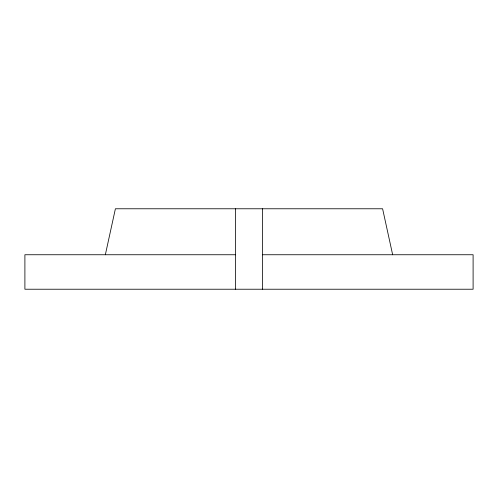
<?xml version="1.0" encoding="UTF-8"?>
<svg xmlns="http://www.w3.org/2000/svg" width="498" height="498" viewBox="0 0 498 498"><rect width="100%" height="100%" fill="white"/><g stroke="black" fill="none" stroke-linecap="round" stroke-linejoin="round"><path stroke-width="0.75" d="M105.346 254.746L115.399 208.774L382.601 208.774L392.654 254.746M235.616 254.746L24.9 254.746L24.9 289.226L473.1 289.226L473.1 254.746L262.384 254.746M262.384 208.774L262.384 289.226M235.616 208.774L235.616 289.226"/></g></svg>
